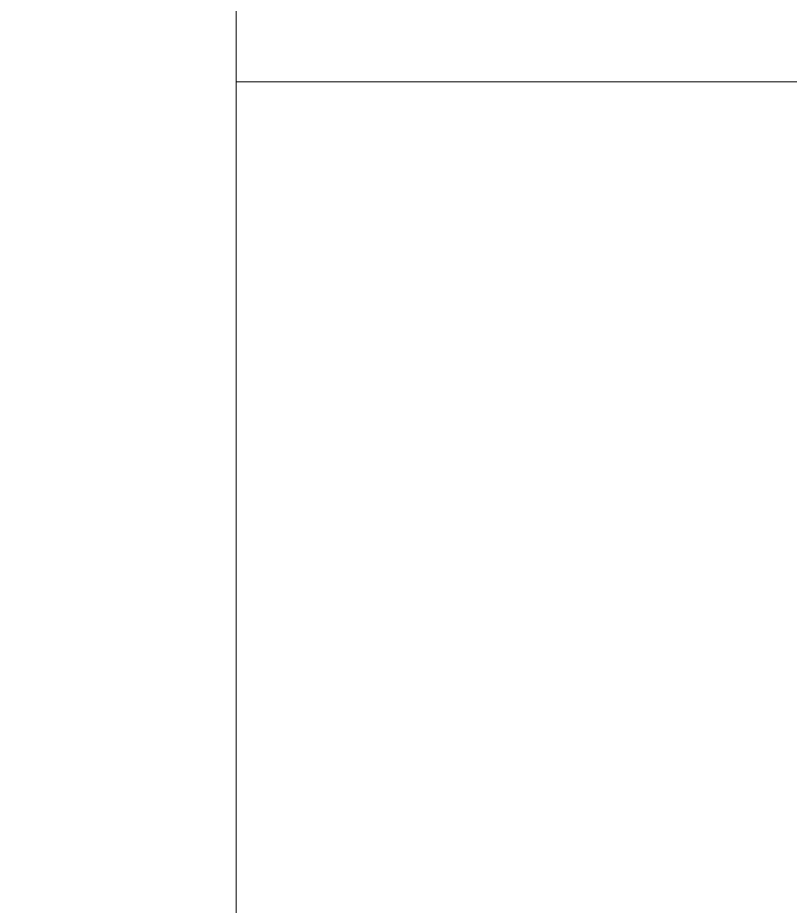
# Model space of a CAD drawing. Header units: millimetres. Extents: x 35770 to 248499, y -12553 to 31000.
# Drawn here: x 60901.48 to 60931.64, y 367.81 to 402.5 of the extents above; entities that cross this region are included whole.
import ezdxf

# ---------------------------------------------------------------- set-up
doc = ezdxf.new("R2010")
doc.units = ezdxf.units.MM
doc.layers.add('A-WALL', color=7, linetype='Continuous', lineweight=9)
doc.layers.add('S-COLS', color=7, linetype='Continuous', lineweight=9)
doc.layers.add('I-WALL-2', color=9, linetype='Continuous', lineweight=9, true_color=0x808080)
doc.layers.add('S-COLS-1', color=9, linetype='Continuous', lineweight=9, true_color=0x808080)

# ---------------------------------------------------------------- blocks, each defined once
blk = doc.blocks.new('BSC_Колонна _Прямоугольная - 500х500-V9-План отделки полов с раскладкой материалов 1 этажа в осях 17-23')
at = {"layer": 'S-COLS'}
h = blk.add_hatch(dxfattribs=at)
h.set_pattern_fill('FP_11', color=256, style=0, pattern_type=2)
h.set_pattern_definition([(45, (-61160, -150), (-57.02463, 57.02463), []), (45, (-61102.975, -150), (-57.02463, 57.02463), [100.806, -20.161, 3.353, -16.808])])
h.paths.add_polyline_path([(-113.48, -250), (250, -250), (250, 250), (-250, 250), (-250, -250)])
at = {"layer": 'S-COLS-1'}
for p, q in [((250, 250), (-250, 250)), ((-250, 250), (-250, -250))]:
    blk.add_line(p, q, dxfattribs=at)

msp = doc.modelspace()

# ---------------------------------------------------------------- hatches: boundary and pattern name
at = {"layer": 'I-WALL-2'}
h = msp.add_hatch(dxfattribs=at)
h.set_pattern_fill('FP_79', color=256, style=0, pattern_type=2)
h.set_pattern_definition([(0, (0, 0), (121.92, 30.48), [10.058, -81.382, 10.058, -81.382, -487.68]), (0, (0, 0), (121.92, 30.48), [-182.88, 10.058, -172.822, 10.058, -81.382, -213.36]), (0, (0, 0), (121.92, 30.48), [-457.2, 10.058, -50.902, 10.058, -142.342]), (120, (45.72, 15.24), (-87.356454, 90.345817), [10.058, -81.382, 10.058, -81.382, -487.68]), (120, (45.72, 15.24), (-87.356454, 90.345817), [-182.88, 10.058, -172.822, 10.058, -81.382, -213.36]), (120, (45.72, 15.24), (-87.356454, 90.345817), [-457.2, 10.058, -50.902, 10.058, -142.342]), (240, (60.96, 76.2), (-34.563546, -120.825817), [10.058, -81.382, 10.058, -81.382, -487.68]), (240, (60.96, 76.2), (-34.563546, -120.825817), [-182.88, 10.058, -172.822, 10.058, -81.382, -213.36]), (240, (60.96, 76.2), (-34.563546, -120.825817), [-457.2, 10.058, -50.902, 10.058, -142.342])])
h.paths.add_polyline_path([(60910, 130), (60910, 455), (60890, 455), (60890, 130)])
h.paths.add_polyline_path([(60890, 480), (60910, 480), (60910, 500), (60890, 500)])

# ---------------------------------------------------------------- linework, layer by layer
at = {"layer": 'A-WALL'}
msp.add_line((60910, 455), (60910, 400), dxfattribs=at)

# ---------------------------------------------------------------- block references
at = {"layer": 'S-COLS'}
msp.add_blockref('BSC_Колонна _Прямоугольная - 500х500-V9-План отделки полов с раскладкой материалов 1 этажа в осях 17-23', (61160, 150), dxfattribs=at)

doc.saveas('drawing.dxf')
